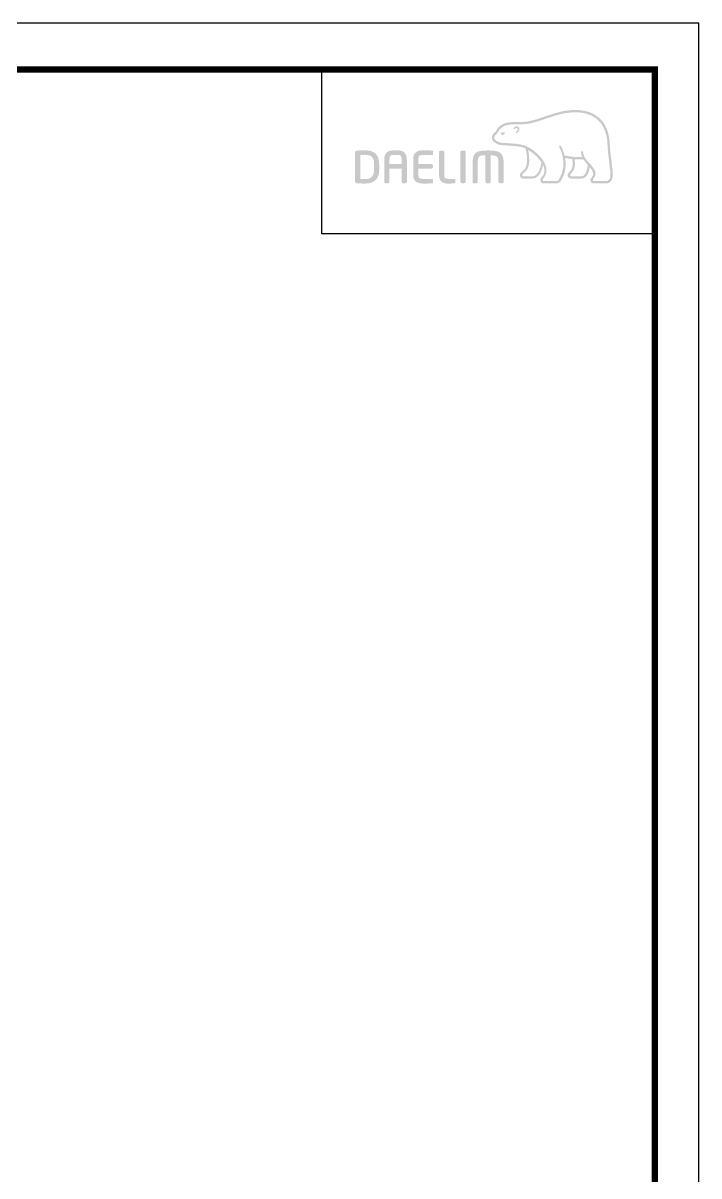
# Model space of a CAD drawing. Extents: x 1777 to 3131, y 3495 to 4487.
# Drawn here: x 2796 to 3131, y 3915 to 4487 of the extents above; entities that cross this region are included whole.
import ezdxf

# ---------------------------------------------------------------- set-up
doc = ezdxf.new("R2010")
doc.units = 0
doc.header["$LTSCALE"] = 30
doc.header["$MEASUREMENT"] = 0
doc.layers.get('0').update_dxf_attribs({"linetype": 'CONTINUOUS'})

msp = doc.modelspace()

# ---------------------------------------------------------------- hatches: boundary and pattern name
h = msp.add_hatch(color=5)
edge = h.paths.add_edge_path()
edge.add_spline(control_points=[(3082.48, 4438.84), (3077.62, 4444.29), (3070.05, 4444.35), (3064.54, 4443.44)], knot_values=[4, 4, 4, 4, 5, 5, 5, 5], degree=3, periodic=0)
edge.add_spline(control_points=[(3064.54, 4443.44), (3061.19, 4442.89), (3057.94, 4441.78), (3054.81, 4440.72)], knot_values=[5, 5, 5, 5, 6, 6, 6, 6], degree=3, periodic=0)
edge.add_spline(control_points=[(3054.81, 4440.72), (3052.21, 4439.82), (3049.5, 4438.9), (3046.79, 4438.31)], knot_values=[6, 6, 6, 6, 7, 7, 7, 7], degree=3, periodic=0)
edge.add_spline(control_points=[(3046.79, 4438.31), (3044.91, 4437.91), (3042.54, 4437.9), (3040.46, 4437.89)], knot_values=[7, 7, 7, 7, 8, 8, 8, 8], degree=3, periodic=0)
edge.add_spline(control_points=[(3040.46, 4437.89), (3040.46, 4437.89), (3038.47, 4437.86), (3038.47, 4437.86)], knot_values=[8.00001, 8.00001, 8.00001, 8.00001, 9, 9, 9, 9], degree=3, periodic=0)
edge.add_spline(control_points=[(3038.47, 4437.86), (3034.55, 4437.76), (3031.87, 4436.41), (3030.53, 4433.83)], knot_values=[9, 9, 9, 9, 10, 10, 10, 10], degree=3, periodic=0)
edge.add_spline(control_points=[(3030.53, 4433.83), (3030.53, 4433.83), (3030.47, 4433.72), (3030.47, 4433.72)], knot_values=[10.00001, 10.00001, 10.00001, 10.00001, 11, 11, 11, 11], degree=3, periodic=0)
edge.add_spline(control_points=[(3030.47, 4433.72), (3030.25, 4433.35), (3029.96, 4433.02), (3029.62, 4432.7)], knot_values=[11, 11, 11, 11, 12, 12, 12, 12], degree=3, periodic=0)
edge.add_spline(control_points=[(3029.62, 4432.7), (3029.26, 4432.35), (3028.89, 4431.99), (3028.64, 4431.52)], knot_values=[12, 12, 12, 12, 13, 13, 13, 13], degree=3, periodic=0)
edge.add_spline(control_points=[(3028.64, 4431.52), (3028.13, 4430.64), (3028.08, 4429.75), (3028.51, 4428.93)], knot_values=[13, 13, 13, 13, 14, 14, 14, 14], degree=3, periodic=0)
edge.add_spline(control_points=[(3028.51, 4428.93), (3029.35, 4427.36), (3031.72, 4426.52), (3033.13, 4426.41), (3033.13, 4426.41), (3035.24, 4426.28), (3035.24, 4426.28)], knot_values=[14, 14, 14, 14, 15, 15, 15, 16, 16, 16, 16], degree=3, periodic=0)
edge.add_spline(control_points=[(3035.24, 4426.28), (3037.48, 4426.15), (3040.27, 4425.99), (3041.92, 4425.69)], knot_values=[16, 16, 16, 16, 17, 17, 17, 17], degree=3, periodic=0)
edge.add_spline(control_points=[(3041.92, 4425.69), (3042.97, 4425.51), (3043.98, 4425.18), (3044.92, 4424.75)], knot_values=[17, 17, 17, 17, 18, 18, 18, 18], degree=3, periodic=0)
edge.add_spline(control_points=[(3044.92, 4424.75), (3044.97, 4424.65), (3045.81, 4421.59), (3045.63, 4418.21)], knot_values=[18, 18, 18, 18, 19, 19, 19, 19], degree=3, periodic=0)
edge.add_spline(control_points=[(3045.63, 4418.21), (3045.49, 4415.14), (3044.12, 4414.07), (3043.16, 4413.28)], knot_values=[19, 19, 19, 19, 20, 20, 20, 20], degree=3, periodic=0)
edge.add_spline(control_points=[(3043.16, 4413.28), (3043.15, 4413.27), (3042.2, 4412.54), (3042.14, 4411.62)], knot_values=[20, 20, 20, 20, 21, 21, 21, 21], degree=3, periodic=0)
edge.add_spline(control_points=[(3042.14, 4411.62), (3042.09, 4411.13), (3042.22, 4410.68), (3042.52, 4410.38)], knot_values=[21, 21, 21, 21, 22, 22, 22, 22], degree=3, periodic=0)
edge.add_spline(control_points=[(3042.52, 4410.38), (3042.85, 4410.02), (3043.33, 4409.85), (3043.96, 4409.85), (3043.96, 4409.85), (3048.21, 4409.85), (3048.21, 4409.85)], knot_values=[22, 22, 22, 22, 23, 23, 23, 24, 24, 24, 24], degree=3, periodic=0)
edge.add_spline(control_points=[(3048.21, 4409.85), (3051.7, 4409.85), (3053.17, 4413.92), (3053.54, 4416.76)], knot_values=[24, 24, 24, 24, 25, 25, 25, 25], degree=3, periodic=0)
edge.add_spline(control_points=[(3053.54, 4416.76), (3054.57, 4414.73), (3054.55, 4412.43), (3053.24, 4410.97)], knot_values=[25, 25, 25, 25, 26, 26, 26, 26], degree=3, periodic=0)
edge.add_spline(control_points=[(3053.24, 4410.97), (3053.24, 4410.97), (3052.1, 4409.92), (3052.23, 4408.91)], knot_values=[26.00001, 26.00001, 26.00001, 26.00001, 27, 27, 27, 27], degree=3, periodic=0)
edge.add_spline(control_points=[(3052.23, 4408.91), (3052.34, 4407.85), (3053.22, 4407.43), (3053.94, 4407.43), (3053.94, 4407.43), (3059.99, 4407.43), (3059.99, 4407.43)], knot_values=[27, 27, 27, 27, 28, 28, 28, 29, 29, 29, 29], degree=3, periodic=0)
edge.add_spline(control_points=[(3059.99, 4407.43), (3061.06, 4407.43), (3061.91, 4407.91), (3062.48, 4408.84)], knot_values=[29, 29, 29, 29, 30, 30, 30, 30], degree=3, periodic=0)
edge.add_spline(control_points=[(3062.48, 4408.84), (3064.95, 4412.91), (3065.08, 4416.93), (3064.54, 4420.05)], knot_values=[30, 30, 30, 30, 31, 31, 31, 31], degree=3, periodic=0)
edge.add_spline(control_points=[(3064.54, 4420.05), (3065.27, 4419.9), (3066.51, 4419.67), (3068.02, 4419.51)], knot_values=[31, 31, 31, 31, 32, 32, 32, 32], degree=3, periodic=0)
edge.add_spline(control_points=[(3068.02, 4419.51), (3068.11, 4419.08), (3068.28, 4418.13), (3068.28, 4418.13)], knot_values=[32, 32, 32, 32, 33, 33, 33, 33], degree=3, periodic=0)
edge.add_spline(control_points=[(3068.28, 4418.13), (3068.31, 4417.77), (3068.31, 4417.45), (3068.31, 4417.14)], knot_values=[33, 33, 33, 33, 34, 34, 34, 34], degree=3, periodic=0)
edge.add_spline(control_points=[(3068.31, 4417.14), (3068.31, 4414.79), (3067.27, 4413.78), (3066.69, 4413.2)], knot_values=[34, 34, 34, 34, 35, 35, 35, 35], degree=3, periodic=0)
edge.add_spline(control_points=[(3066.69, 4413.2), (3066.67, 4413.2), (3065.88, 4412.39), (3065.78, 4411.71)], knot_values=[35, 35, 35, 35, 36, 36, 36, 36], degree=3, periodic=0)
edge.add_spline(control_points=[(3065.78, 4411.71), (3065.78, 4411.71), (3065.62, 4411.01), (3066.22, 4410.39)], knot_values=[36.00001, 36.00001, 36.00001, 36.00001, 37, 37, 37, 37], degree=3, periodic=0)
edge.add_spline(control_points=[(3066.22, 4410.39), (3066.56, 4410.04), (3067.1, 4409.85), (3067.81, 4409.85), (3067.81, 4409.85), (3072.51, 4409.85), (3072.51, 4409.85)], knot_values=[37, 37, 37, 37, 38, 38, 38, 39, 39, 39, 39], degree=3, periodic=0)
edge.add_spline(control_points=[(3072.51, 4409.85), (3075.52, 4409.85), (3076.44, 4413.57), (3076.74, 4415.48)], knot_values=[39, 39, 39, 39, 40, 40, 40, 40], degree=3, periodic=0)
edge.add_spline(control_points=[(3076.74, 4415.48), (3077.28, 4414.8), (3077.89, 4413.99), (3078.25, 4413.2)], knot_values=[40, 40, 40, 40, 41, 41, 41, 41], degree=3, periodic=0)
edge.add_spline(control_points=[(3078.25, 4413.2), (3078.5, 4412.68), (3078.54, 4412.09), (3078.35, 4411.53)], knot_values=[41, 41, 41, 41, 42, 42, 42, 42], degree=3, periodic=0)
edge.add_spline(control_points=[(3078.35, 4411.53), (3078.05, 4410.54), (3076.78, 4409.82), (3077.04, 4408.63)], knot_values=[42, 42, 42, 42, 43, 43, 43, 43], degree=3, periodic=0)
edge.add_spline(control_points=[(3077.04, 4408.63), (3077.26, 4407.7), (3078.03, 4407.43), (3078.83, 4407.43), (3078.83, 4407.43), (3084.86, 4407.43), (3084.86, 4407.43)], knot_values=[43, 43, 43, 43, 44, 44, 44, 45, 45, 45, 45], degree=3, periodic=0)
edge.add_spline(control_points=[(3084.86, 4407.43), (3084.91, 4407.43), (3086.12, 4407.41), (3087.09, 4408.44)], knot_values=[45, 45, 45, 45, 46, 46, 46, 46], degree=3, periodic=0)
edge.add_spline(control_points=[(3087.09, 4408.44), (3087.99, 4409.42), (3088.34, 4410.87), (3088.13, 4412.89)], knot_values=[46, 46, 46, 46, 47, 47, 47, 47], degree=3, periodic=0)
edge.add_spline(control_points=[(3088.13, 4412.89), (3088.13, 4412.89), (3087.22, 4420.78), (3087.22, 4420.78)], knot_values=[0, 0, 0, 0, 1, 1, 1, 1], degree=3, periodic=0)
edge.add_spline(control_points=[(3087.22, 4420.78), (3086.89, 4423.07), (3086.84, 4424.3), (3086.78, 4425.52), (3086.78, 4425.52), (3086.56, 4428.63), (3086.56, 4428.63)], knot_values=[1, 1, 1, 1, 2, 2, 2, 3, 3, 3, 3], degree=3, periodic=0)
edge.add_spline(control_points=[(3086.56, 4428.63), (3086.1, 4432.89), (3084.72, 4436.32), (3082.48, 4438.84)], knot_values=[3, 3, 3, 3, 4, 4, 4, 4], degree=3, periodic=0)
edge = h.paths.add_edge_path(flags=16)
edge.add_spline(control_points=[(3047.04, 4437.18), (3049.82, 4437.78), (3052.56, 4438.72), (3055.19, 4439.62)], knot_values=[31, 31, 31, 31, 32, 32, 32, 32], degree=3, periodic=0)
edge.add_spline(control_points=[(3055.19, 4439.62), (3058.27, 4440.68), (3061.47, 4441.76), (3064.74, 4442.31)], knot_values=[32, 32, 32, 32, 33, 33, 33, 33], degree=3, periodic=0)
edge.add_spline(control_points=[(3064.74, 4442.31), (3069.95, 4443.17), (3077.11, 4443.12), (3081.6, 4438.08)], knot_values=[33, 33, 33, 33, 34, 34, 34, 34], degree=3, periodic=0)
edge.add_spline(control_points=[(3081.6, 4438.08), (3083.68, 4435.74), (3084.97, 4432.52), (3085.4, 4428.51), (3085.4, 4428.51), (3085.62, 4425.47), (3085.62, 4425.47)], knot_values=[34, 34, 34, 34, 35, 35, 35, 36, 36, 36, 36], degree=3, periodic=0)
edge.add_spline(control_points=[(3085.62, 4425.47), (3085.68, 4424.23), (3085.75, 4422.96), (3086.07, 4420.63), (3086.07, 4420.63), (3086.98, 4412.76), (3086.98, 4412.76)], knot_values=[36, 36, 36, 36, 37, 37, 37, 38, 38, 38, 38], degree=3, periodic=0)
edge.add_spline(control_points=[(3086.98, 4412.76), (3087.13, 4411.12), (3086.88, 4409.96), (3086.25, 4409.25)], knot_values=[38, 38, 38, 38, 39, 39, 39, 39], degree=3, periodic=0)
edge.add_spline(control_points=[(3086.25, 4409.25), (3085.66, 4408.58), (3084.91, 4408.58), (3084.86, 4408.58), (3084.86, 4408.58), (3078.94, 4408.58), (3078.94, 4408.58)], knot_values=[0, 0, 0, 0, 1, 1, 1, 2, 2, 2, 2], degree=3, periodic=0)
edge.add_spline(control_points=[(3078.94, 4408.58), (3078.57, 4408.58), (3078.29, 4408.73), (3078.29, 4409.16)], knot_values=[2, 2, 2, 2, 3, 3, 3, 3], degree=3, periodic=0)
edge.add_spline(control_points=[(3078.29, 4409.16), (3078.29, 4409.78), (3079.08, 4410.29), (3079.38, 4411.09)], knot_values=[3, 3, 3, 3, 4, 4, 4, 4], degree=3, periodic=0)
edge.add_spline(control_points=[(3079.38, 4411.09), (3079.72, 4411.94), (3079.68, 4412.87), (3079.3, 4413.7)], knot_values=[4, 4, 4, 4, 5, 5, 5, 5], degree=3, periodic=0)
edge.add_spline(control_points=[(3079.3, 4413.7), (3078.59, 4415.19), (3077.54, 4416.37), (3076.53, 4417.51)], knot_values=[5, 5, 5, 5, 6, 6, 6, 6], degree=3, periodic=0)
edge.add_spline(control_points=[(3076.53, 4417.51), (3075.09, 4419.12), (3073.55, 4420.67), (3073.45, 4422.89)], knot_values=[6, 6, 6, 6, 7, 7, 7, 7], degree=3, periodic=0)
edge.add_spline(control_points=[(3073.45, 4422.89), (3073.42, 4423.21), (3073.28, 4423.52), (3072.96, 4423.51)], knot_values=[7, 7, 7, 7, 8, 8, 8, 8], degree=3, periodic=0)
edge.add_spline(control_points=[(3072.96, 4423.51), (3072.65, 4423.5), (3072.43, 4423.21), (3072.44, 4422.8)], knot_values=[8, 8, 8, 8, 9, 9, 9, 9], degree=3, periodic=0)
edge.add_spline(control_points=[(3072.44, 4422.8), (3072.51, 4421.95), (3072.73, 4421.18), (3073.02, 4420.48)], knot_values=[9, 9, 9, 9, 10, 10, 10, 10], degree=3, periodic=0)
edge.add_spline(control_points=[(3073.02, 4420.48), (3069.12, 4420.31), (3065.2, 4421.09), (3064.26, 4421.28)], knot_values=[10, 10, 10, 10, 11, 11, 11, 11], degree=3, periodic=0)
edge.add_spline(control_points=[(3064.26, 4421.28), (3063.58, 4424.08), (3062.45, 4425.88), (3062.44, 4425.92)], knot_values=[11, 11, 11, 11, 12, 12, 12, 12], degree=3, periodic=0)
edge.add_spline(control_points=[(3062.44, 4425.92), (3062.26, 4426.21), (3061.97, 4426.3), (3061.75, 4426.16)], knot_values=[12, 12, 12, 12, 13, 13, 13, 13], degree=3, periodic=0)
edge.add_spline(control_points=[(3061.75, 4426.16), (3061.52, 4426.03), (3061.47, 4425.69), (3061.64, 4425.42)], knot_values=[13, 13, 13, 13, 14, 14, 14, 14], degree=3, periodic=0)
edge.add_spline(control_points=[(3061.64, 4425.42), (3061.69, 4425.34), (3066.33, 4417.45), (3061.49, 4409.42)], knot_values=[14, 14, 14, 14, 15, 15, 15, 15], degree=3, periodic=0)
edge.add_spline(control_points=[(3061.49, 4409.42), (3061.14, 4408.85), (3060.66, 4408.58), (3059.99, 4408.58), (3059.99, 4408.58), (3053.96, 4408.58), (3053.96, 4408.58)], knot_values=[15, 15, 15, 15, 16, 16, 16, 17, 17, 17, 17], degree=3, periodic=0)
edge.add_spline(control_points=[(3053.96, 4408.58), (3053.72, 4408.58), (3053.35, 4408.75), (3053.35, 4409.16)], knot_values=[17, 17, 17, 17, 18, 18, 18, 18], degree=3, periodic=0)
edge.add_spline(control_points=[(3053.35, 4409.16), (3053.35, 4409.58), (3053.93, 4410.2), (3053.93, 4410.2)], knot_values=[18, 18, 18, 18, 19, 19, 19, 19], degree=3, periodic=0)
edge.add_spline(control_points=[(3053.93, 4410.2), (3056.35, 4412.91), (3055.13, 4417.13), (3052.79, 4419.92)], knot_values=[19, 19, 19, 19, 20, 20, 20, 20], degree=3, periodic=0)
edge.add_spline(control_points=[(3052.79, 4419.92), (3050.53, 4422.62), (3046.84, 4426), (3042.12, 4426.84)], knot_values=[20, 20, 20, 20, 21, 21, 21, 21], degree=3, periodic=0)
edge.add_spline(control_points=[(3042.12, 4426.84), (3040.42, 4427.14), (3037.58, 4427.31), (3035.3, 4427.44), (3035.3, 4427.44), (3033.22, 4427.56), (3033.22, 4427.56)], knot_values=[21, 21, 21, 21, 22, 22, 22, 23, 23, 23, 23], degree=3, periodic=0)
edge.add_spline(control_points=[(3033.22, 4427.56), (3032.06, 4427.65), (3030.15, 4428.35), (3029.54, 4429.47)], knot_values=[23, 23, 23, 23, 24, 24, 24, 24], degree=3, periodic=0)
edge.add_spline(control_points=[(3029.54, 4429.47), (3029.29, 4429.93), (3029.32, 4430.42), (3029.66, 4430.94)], knot_values=[24, 24, 24, 24, 25, 25, 25, 25], degree=3, periodic=0)
edge.add_spline(control_points=[(3029.66, 4430.94), (3029.85, 4431.28), (3030.15, 4431.58), (3030.46, 4431.89)], knot_values=[25, 25, 25, 25, 26, 26, 26, 26], degree=3, periodic=0)
edge.add_spline(control_points=[(3030.46, 4431.89), (3030.81, 4432.26), (3031.18, 4432.64), (3031.48, 4433.15)], knot_values=[26, 26, 26, 26, 27, 27, 27, 27], degree=3, periodic=0)
edge.add_spline(control_points=[(3031.48, 4433.15), (3031.48, 4433.15), (3031.57, 4433.3), (3031.57, 4433.3)], knot_values=[27.00001, 27.00001, 27.00001, 27.00001, 28, 28, 28, 28], degree=3, periodic=0)
edge.add_spline(control_points=[(3031.57, 4433.3), (3032.72, 4435.48), (3035.02, 4436.62), (3038.51, 4436.71)], knot_values=[28, 28, 28, 28, 29, 29, 29, 29], degree=3, periodic=0)
edge.add_spline(control_points=[(3038.51, 4436.71), (3038.51, 4436.71), (3040.46, 4436.73), (3040.46, 4436.73)], knot_values=[29.00001, 29.00001, 29.00001, 29.00001, 30, 30, 30, 30], degree=3, periodic=0)
edge.add_spline(control_points=[(3040.46, 4436.73), (3042.59, 4436.75), (3045.04, 4436.75), (3047.04, 4437.18)], knot_values=[30, 30, 30, 30, 31, 31, 31, 31], degree=3, periodic=0)
edge = h.paths.add_edge_path(flags=0)
edge.add_spline(control_points=[(3041.3, 4435.56), (3041.7, 4435.25), (3041.96, 4434.8), (3041.89, 4434.26)], knot_values=[8, 8, 8, 8, 9, 9, 9, 9], degree=3, periodic=0)
edge.add_spline(control_points=[(3041.89, 4434.26), (3041.81, 4433.49), (3041.14, 4432.65), (3040.63, 4432.4)], knot_values=[7, 7, 7, 7, 8, 8, 8, 8], degree=3, periodic=0)
edge.add_spline(control_points=[(3040.63, 4432.4), (3040.46, 4432.33), (3040.23, 4432.37), (3040.16, 4432.54)], knot_values=[6, 6, 6, 6, 7, 7, 7, 7], degree=3, periodic=0)
edge.add_spline(control_points=[(3040.16, 4432.54), (3040.07, 4432.72), (3040.18, 4432.93), (3040.35, 4433.04)], knot_values=[5, 5, 5, 5, 6, 6, 6, 6], degree=3, periodic=0)
edge.add_spline(control_points=[(3040.35, 4433.04), (3040.63, 4433.21), (3041.06, 4433.77), (3041.11, 4434.25)], knot_values=[4, 4, 4, 4, 5, 5, 5, 5], degree=3, periodic=0)
edge.add_spline(control_points=[(3041.11, 4434.25), (3041.14, 4434.54), (3041.06, 4434.77), (3040.82, 4434.94)], knot_values=[3, 3, 3, 3, 4, 4, 4, 4], degree=3, periodic=0)
edge.add_spline(control_points=[(3040.82, 4434.94), (3040.2, 4435.38), (3039.48, 4434.52), (3039.4, 4434.46)], knot_values=[2, 2, 2, 2, 3, 3, 3, 3], degree=3, periodic=0)
edge.add_spline(control_points=[(3039.4, 4434.46), (3039.27, 4434.31), (3039.04, 4434.27), (3038.91, 4434.39)], knot_values=[1, 1, 1, 1, 2, 2, 2, 2], degree=3, periodic=0)
edge.add_spline(control_points=[(3038.91, 4434.39), (3038.75, 4434.52), (3038.78, 4434.75), (3038.91, 4434.91)], knot_values=[0, 0, 0, 0, 1, 1, 1, 1], degree=3, periodic=0)
edge.add_spline(control_points=[(3038.91, 4434.91), (3039.3, 4435.32), (3040.35, 4436.21), (3041.3, 4435.56)], knot_values=[9, 9, 9, 9, 10, 10, 10, 10], degree=3, periodic=0)
edge = h.paths.add_edge_path(flags=16)
edge.add_spline(control_points=[(3046.72, 4418.16), (3046.84, 4420.6), (3046.48, 4422.84), (3046.21, 4424.08), (3046.21, 4424.08), (3050, 4421.91), (3052.77, 4418.02)], knot_values=[5, 5, 5, 5, 6, 6, 6, 7, 7, 7, 7], degree=3, periodic=0)
edge.add_spline(control_points=[(3052.77, 4418.02), (3052.56, 4416.37), (3051.63, 4410.94), (3048.21, 4410.94), (3048.21, 4410.94), (3043.96, 4410.94), (3043.96, 4410.94)], knot_values=[0, 0, 0, 0, 1, 1, 1, 2, 2, 2, 2], degree=3, periodic=0)
edge.add_spline(control_points=[(3043.96, 4410.94), (3043.64, 4410.94), (3043.28, 4411.2), (3043.28, 4411.61)], knot_values=[2, 2, 2, 2, 3, 3, 3, 3], degree=3, periodic=0)
edge.add_spline(control_points=[(3043.28, 4411.61), (3043.28, 4412.02), (3043.81, 4412.43), (3043.86, 4412.44)], knot_values=[3, 3, 3, 3, 4, 4, 4, 4], degree=3, periodic=0)
edge.add_spline(control_points=[(3043.86, 4412.44), (3044.92, 4413.29), (3046.54, 4414.6), (3046.72, 4418.16)], knot_values=[4, 4, 4, 4, 5, 5, 5, 5], degree=3, periodic=0)
edge = h.paths.add_edge_path(flags=0)
edge.add_spline(control_points=[(3034.79, 4432.64), (3034.79, 4432.64), (3034.92, 4432.58), (3034.72, 4432.34)], knot_values=[1.00001, 1.00001, 1.00001, 1.00001, 2, 2, 2, 2], degree=3, periodic=0)
edge.add_spline(control_points=[(3034.72, 4432.34), (3034.21, 4431.62), (3033.69, 4431.47), (3033.69, 4431.47)], knot_values=[2, 2, 2, 2, 2.99999, 2.99999, 2.99999, 2.99999], degree=3, periodic=0)
edge.add_spline(control_points=[(3033.69, 4431.47), (3033.69, 4431.47), (3033.31, 4431.33), (3033.09, 4431.59)], knot_values=[3.00001, 3.00001, 3.00001, 3.00001, 4, 4, 4, 4], degree=3, periodic=0)
edge.add_spline(control_points=[(3033.09, 4431.59), (3032.66, 4432.1), (3032.63, 4432.39), (3032.63, 4432.39), (3032.63, 4432.39), (3032.6, 4432.61), (3032.81, 4432.66)], knot_values=[4, 4, 4, 4, 5, 5, 5, 6, 6, 6, 6], degree=3, periodic=0)
edge.add_spline(control_points=[(3034.79, 4432.64), (3033.69, 4433.06), (3032.81, 4432.66), (3032.81, 4432.66)], knot_values=[0.00001, 0.00001, 0.00001, 0.00001, 1, 1, 1, 1], degree=3, periodic=0)
edge = h.paths.add_edge_path(flags=16)
edge.add_spline(control_points=[(3069.18, 4419.42), (3070.51, 4419.32), (3072.17, 4419.26), (3073.6, 4419.35)], knot_values=[6, 6, 6, 6, 7, 7, 7, 7], degree=3, periodic=0)
edge.add_spline(control_points=[(3073.6, 4419.35), (3074.14, 4418.5), (3075.05, 4417.42), (3075.75, 4416.62)], knot_values=[7, 7, 7, 7, 8, 8, 8, 8], degree=3, periodic=0)
edge.add_spline(control_points=[(3075.75, 4416.62), (3075.74, 4416.55), (3075.37, 4410.94), (3072.51, 4410.94)], knot_values=[9, 9, 9, 9, 10, 10, 10, 10], degree=3, periodic=0)
edge.add_spline(control_points=[(3072.51, 4410.94), (3072.51, 4410.94), (3067.68, 4410.94), (3067.68, 4410.94)], knot_values=[0, 0, 0, 0, 1, 1, 1, 1], degree=3, periodic=0)
edge.add_spline(control_points=[(3067.68, 4410.94), (3067.3, 4410.94), (3067.01, 4411.23), (3067.01, 4411.61)], knot_values=[1, 1, 1, 1, 2, 2, 2, 2], degree=3, periodic=0)
edge.add_spline(control_points=[(3067.01, 4411.61), (3067.01, 4411.97), (3067.42, 4412.41), (3067.45, 4412.43)], knot_values=[2, 2, 2, 2, 3, 3, 3, 3], degree=3, periodic=0)
edge.add_spline(control_points=[(3067.45, 4412.43), (3068.44, 4413.38), (3069.44, 4414.68), (3069.44, 4417.12)], knot_values=[3, 3, 3, 3, 4, 4, 4, 4], degree=3, periodic=0)
edge.add_spline(control_points=[(3069.44, 4417.12), (3069.44, 4417.47), (3069.42, 4417.85), (3069.37, 4418.25)], knot_values=[4, 4, 4, 4, 5, 5, 5, 5], degree=3, periodic=0)
edge.add_spline(control_points=[(3069.37, 4418.25), (3069.37, 4418.25), (3069.24, 4418.95), (3069.18, 4419.42)], knot_values=[5.00001, 5.00001, 5.00001, 5.00001, 6, 6, 6, 6], degree=3, periodic=0)
h = msp.add_hatch(color=5)
edge = h.paths.add_edge_path()
edge.add_spline(control_points=[(2972.4, 4417.04), (2972.4, 4421.5), (2970.02, 4423.86), (2965.53, 4423.86)], knot_values=[7, 7, 7, 7, 8, 8, 8, 8], degree=3, periodic=0)
edge.add_spline(control_points=[(2965.53, 4423.86), (2963.88, 4423.86), (2961.79, 4423.76), (2961.12, 4423.65)], knot_values=[0, 0, 0, 0, 1, 1, 1, 1], degree=3, periodic=0)
edge.add_spline(control_points=[(2961.12, 4423.65), (2960.69, 4423.57), (2960.42, 4423.26), (2960.42, 4422.83), (2960.42, 4422.83), (2960.42, 4408.41), (2960.42, 4408.41)], knot_values=[1, 1, 1, 1, 2, 2, 2, 3, 3, 3, 3], degree=3, periodic=0)
edge.add_spline(control_points=[(2960.42, 4408.41), (2960.42, 4407.96), (2960.69, 4407.66), (2961.14, 4407.56)], knot_values=[3, 3, 3, 3, 4, 4, 4, 4], degree=3, periodic=0)
edge.add_spline(control_points=[(2961.14, 4407.56), (2961.79, 4407.47), (2963.87, 4407.37), (2965.53, 4407.37)], knot_values=[4, 4, 4, 4, 5, 5, 5, 5], degree=3, periodic=0)
edge.add_spline(control_points=[(2965.53, 4407.37), (2970.02, 4407.37), (2972.4, 4409.73), (2972.4, 4414.19), (2972.4, 4414.19), (2972.4, 4417.04), (2972.4, 4417.04)], knot_values=[5, 5, 5, 5, 6, 6, 6, 7, 7, 7, 7], degree=3, periodic=0)
edge = h.paths.add_edge_path(flags=16)
edge.add_spline(control_points=[(2965.51, 4421.63), (2968.51, 4421.63), (2969.85, 4420.21), (2969.85, 4417.04), (2969.85, 4417.04), (2969.85, 4416.33), (2969.85, 4415.62)], knot_values=[4, 4, 4, 4, 5, 5, 5, 5.5, 5.5, 5.5, 5.5], degree=3, periodic=0)
edge.add_spline(control_points=[(2969.85, 4415.62), (2969.85, 4414.91), (2969.85, 4414.19), (2969.85, 4414.19)], knot_values=[5.5, 5.5, 5.5, 5.5, 6, 6, 6, 6], degree=3, periodic=0)
edge.add_spline(control_points=[(2969.85, 4414.19), (2969.85, 4411.1), (2968.42, 4409.59), (2965.53, 4409.59)], knot_values=[0, 0, 0, 0, 1, 1, 1, 1], degree=3, periodic=0)
edge.add_spline(control_points=[(2965.53, 4409.59), (2965.53, 4409.59), (2963.53, 4409.62), (2963.02, 4409.64), (2963.02, 4409.64), (2963.02, 4421.51), (2963.02, 4421.51)], knot_values=[1.00001, 1.00001, 1.00001, 1.00001, 2, 2, 2, 3, 3, 3, 3], degree=3, periodic=0)
edge.add_spline(control_points=[(2963.02, 4421.51), (2964.06, 4421.62), (2965.51, 4421.63), (2965.51, 4421.63)], knot_values=[3, 3, 3, 3, 4, 4, 4, 4], degree=3, periodic=0)
h = msp.add_hatch(color=5)
edge = h.paths.add_edge_path()
edge.add_spline(control_points=[(2986.09, 4419.21), (2986.09, 4422.43), (2984.54, 4423.86), (2981.1, 4423.86)], knot_values=[13, 13, 13, 13, 14, 14, 14, 14], degree=3, periodic=0)
edge.add_spline(control_points=[(2981.1, 4423.86), (2981.1, 4423.86), (2979.84, 4423.86), (2979.84, 4423.86)], knot_values=[0.00001, 0.00001, 0.00001, 0.00001, 1, 1, 1, 1], degree=3, periodic=0)
edge.add_spline(control_points=[(2979.84, 4423.86), (2976.4, 4423.86), (2974.88, 4422.43), (2974.88, 4419.21), (2974.88, 4419.21), (2974.88, 4408.22), (2974.88, 4408.22)], knot_values=[1, 1, 1, 1, 2, 2, 2, 3, 3, 3, 3], degree=3, periodic=0)
edge.add_spline(control_points=[(2974.88, 4408.22), (2974.88, 4407.83), (2975.18, 4407.52), (2975.56, 4407.52)], knot_values=[3, 3, 3, 3, 4, 4, 4, 4], degree=3, periodic=0)
edge.add_spline(control_points=[(2975.56, 4407.52), (2975.56, 4407.52), (2976.77, 4407.52), (2976.77, 4407.52)], knot_values=[4.00001, 4.00001, 4.00001, 4.00001, 5, 5, 5, 5], degree=3, periodic=0)
edge.add_spline(control_points=[(2976.77, 4407.52), (2977.17, 4407.52), (2977.45, 4407.89), (2977.45, 4408.22), (2977.45, 4408.22), (2977.45, 4409.8), (2977.45, 4411.41)], knot_values=[5, 5, 5, 5, 6, 6, 6, 6.5, 6.5, 6.5, 6.5], degree=3, periodic=0)
edge.add_spline(control_points=[(2977.45, 4411.41), (2977.45, 4413.03), (2977.45, 4414.68), (2977.45, 4414.8), (2977.45, 4414.8), (2983.52, 4414.8), (2983.52, 4414.8)], knot_values=[6.5, 6.5, 6.5, 6.5, 7, 7, 7, 8, 8, 8, 8], degree=3, periodic=0)
edge.add_spline(control_points=[(2983.52, 4414.8), (2983.52, 4414.55), (2983.52, 4408.22), (2983.52, 4408.22)], knot_values=[8, 8, 8, 8, 9, 9, 9, 9], degree=3, periodic=0)
edge.add_spline(control_points=[(2983.52, 4408.22), (2983.52, 4407.82), (2983.83, 4407.52), (2984.2, 4407.52)], knot_values=[9, 9, 9, 9, 10, 10, 10, 10], degree=3, periodic=0)
edge.add_spline(control_points=[(2984.2, 4407.52), (2984.2, 4407.52), (2985.4, 4407.52), (2985.4, 4407.52)], knot_values=[10.00001, 10.00001, 10.00001, 10.00001, 11, 11, 11, 11], degree=3, periodic=0)
edge.add_spline(control_points=[(2985.4, 4407.52), (2985.81, 4407.52), (2986.09, 4407.91), (2986.09, 4408.22), (2986.09, 4408.22), (2986.09, 4419.21), (2986.09, 4419.21)], knot_values=[11, 11, 11, 11, 12, 12, 12, 13, 13, 13, 13], degree=3, periodic=0)
edge = h.paths.add_edge_path(flags=16)
edge.add_spline(control_points=[(2977.45, 4419.21), (2977.45, 4421.25), (2978.03, 4421.59), (2979.84, 4421.59)], knot_values=[2, 2, 2, 2, 3, 3, 3, 3], degree=3, periodic=0)
edge.add_spline(control_points=[(2979.84, 4421.59), (2979.84, 4421.59), (2981.1, 4421.59), (2981.1, 4421.59)], knot_values=[3.00001, 3.00001, 3.00001, 3.00001, 4, 4, 4, 4], degree=3, periodic=0)
edge.add_spline(control_points=[(2981.1, 4421.59), (2982.92, 4421.59), (2983.52, 4421.25), (2983.52, 4419.21)], knot_values=[4, 4, 4, 4, 5, 5, 5, 5], degree=3, periodic=0)
edge.add_spline(control_points=[(2983.52, 4419.21), (2983.52, 4419.21), (2983.52, 4417.26), (2983.52, 4417.07)], knot_values=[5.00001, 5.00001, 5.00001, 5.00001, 6, 6, 6, 6], degree=3, periodic=0)
edge.add_spline(control_points=[(2983.52, 4417.07), (2983.52, 4417.07), (2977.45, 4417.07), (2977.45, 4417.07)], knot_values=[0, 0, 0, 0, 1, 1, 1, 1], degree=3, periodic=0)
edge.add_spline(control_points=[(2977.45, 4417.07), (2977.45, 4417.26), (2977.45, 4419.21), (2977.45, 4419.21)], knot_values=[1, 1, 1, 1, 2, 2, 2, 2], degree=3, periodic=0)
h = msp.add_hatch(color=5)
edge = h.paths.add_edge_path()
edge.add_spline(control_points=[(2991.86, 4417.04), (2991.86, 4417.25), (2991.86, 4419.65), (2991.86, 4419.65)], knot_values=[14, 14, 14, 14, 15, 15, 15, 15], degree=3, periodic=0)
edge.add_spline(control_points=[(2991.86, 4419.65), (2991.86, 4420.88), (2991.86, 4421.55), (2994.24, 4421.55), (2994.24, 4421.55), (2995.42, 4421.54), (2996.61, 4421.54)], knot_values=[15, 15, 15, 15, 16, 16, 16, 16.5, 16.5, 16.5, 16.5], degree=3, periodic=0)
edge.add_spline(control_points=[(2996.61, 4421.54), (2997.79, 4421.54), (2998.98, 4421.53), (2998.98, 4421.53), (2998.98, 4421.53), (2998.98, 4422.07), (2998.98, 4422.61)], knot_values=[16.5, 16.5, 16.5, 16.5, 17, 17, 17, 17.5, 17.5, 17.5, 17.5], degree=3, periodic=0)
edge.add_spline(control_points=[(2998.98, 4422.61), (2998.98, 4423.15), (2998.98, 4423.68), (2998.98, 4423.68)], knot_values=[17.5, 17.5, 17.5, 17.5, 18, 18, 18, 18], degree=3, periodic=0)
edge.add_spline(control_points=[(2998.98, 4423.68), (2998.98, 4423.68), (2998.5, 4423.73), (2998.5, 4423.73)], knot_values=[18.00001, 18.00001, 18.00001, 18.00001, 19, 19, 19, 19], degree=3, periodic=0)
edge.add_spline(control_points=[(2998.5, 4423.73), (2997.53, 4423.81), (2995.41, 4423.86), (2994.21, 4423.86)], knot_values=[19, 19, 19, 19, 20, 20, 20, 20], degree=3, periodic=0)
edge.add_spline(control_points=[(2994.21, 4423.86), (2990.88, 4423.86), (2989.26, 4422.49), (2989.26, 4419.65)], knot_values=[20, 20, 20, 20, 21, 21, 21, 21], degree=3, periodic=0)
edge.add_spline(control_points=[(2989.26, 4419.65), (2989.26, 4419.65), (2989.26, 4411.57), (2989.26, 4411.57)], knot_values=[0, 0, 0, 0, 1, 1, 1, 1], degree=3, periodic=0)
edge.add_spline(control_points=[(2989.26, 4411.57), (2989.26, 4408.74), (2990.88, 4407.37), (2994.21, 4407.37)], knot_values=[1, 1, 1, 1, 2, 2, 2, 2], degree=3, periodic=0)
edge.add_spline(control_points=[(2994.21, 4407.37), (2995.69, 4407.37), (2997.68, 4407.4), (2998.5, 4407.47)], knot_values=[2, 2, 2, 2, 3, 3, 3, 3], degree=3, periodic=0)
edge.add_spline(control_points=[(2998.5, 4407.47), (2998.5, 4407.47), (2998.86, 4407.51), (2998.86, 4407.51)], knot_values=[3.00001, 3.00001, 3.00001, 3.00001, 3.99999, 3.99999, 3.99999, 3.99999], degree=3, periodic=0)
edge.add_spline(control_points=[(2998.86, 4407.51), (2998.86, 4407.51), (2998.86, 4407.51), (2998.86, 4407.51), (2998.86, 4407.51), (2998.98, 4407.52), (2998.98, 4407.52)], knot_values=[3.99999, 3.99999, 3.99999, 3.99999, 4, 4, 4, 4.99999, 4.99999, 4.99999, 4.99999], degree=3, periodic=0)
edge.add_spline(control_points=[(2998.98, 4407.52), (2998.98, 4407.52), (2998.98, 4407.52), (2998.98, 4407.52), (2998.98, 4407.52), (2998.98, 4408.06), (2998.98, 4408.6)], knot_values=[4.99999, 4.99999, 4.99999, 4.99999, 5.25, 5.25, 5.25, 5.5, 5.5, 5.5, 5.5], degree=3, periodic=0)
edge.add_spline(control_points=[(2998.98, 4408.6), (2998.98, 4409.14), (2998.98, 4409.69), (2998.98, 4409.69), (2998.98, 4409.69), (2994.24, 4409.69), (2994.24, 4409.69)], knot_values=[5.5, 5.5, 5.5, 5.5, 6, 6, 6, 7, 7, 7, 7], degree=3, periodic=0)
edge.add_spline(control_points=[(2994.24, 4409.69), (2991.86, 4409.69), (2991.86, 4410.35), (2991.86, 4411.57), (2991.86, 4411.57), (2991.86, 4414.58), (2991.86, 4414.81)], knot_values=[7, 7, 7, 7, 8, 8, 8, 9, 9, 9, 9], degree=3, periodic=0)
edge.add_spline(control_points=[(2991.86, 4414.81), (2992.09, 4414.81), (2998.25, 4414.81), (2998.25, 4414.81)], knot_values=[9, 9, 9, 9, 10, 10, 10, 10], degree=3, periodic=0)
edge.add_spline(control_points=[(2998.25, 4414.81), (2998.64, 4414.81), (2998.98, 4415.12), (2998.98, 4415.51)], knot_values=[10, 10, 10, 10, 11, 11, 11, 11], degree=3, periodic=0)
edge.add_spline(control_points=[(2998.98, 4415.51), (2998.98, 4415.51), (2998.98, 4416.31), (2998.98, 4416.31)], knot_values=[11.00001, 11.00001, 11.00001, 11.00001, 12, 12, 12, 12], degree=3, periodic=0)
edge.add_spline(control_points=[(2998.98, 4416.31), (2998.98, 4416.71), (2998.64, 4417.04), (2998.25, 4417.04), (2998.25, 4417.04), (2992.09, 4417.04), (2991.86, 4417.04)], knot_values=[12, 12, 12, 12, 13, 13, 13, 14, 14, 14, 14], degree=3, periodic=0)
h = msp.add_hatch(color=5)
edge = h.paths.add_edge_path()
edge.add_spline(control_points=[(3006.86, 4409.69), (3004.64, 4409.69), (3004.64, 4410.52), (3004.64, 4411.33), (3004.64, 4411.33), (3004.64, 4422.99), (3004.64, 4422.99)], knot_values=[9, 9, 9, 9, 10, 10, 10, 11, 11, 11, 11], degree=3, periodic=0)
edge.add_spline(control_points=[(3004.64, 4422.99), (3004.64, 4423.38), (3004.31, 4423.72), (3003.92, 4423.72)], knot_values=[11, 11, 11, 11, 12, 12, 12, 12], degree=3, periodic=0)
edge.add_spline(control_points=[(3003.92, 4423.72), (3003.92, 4423.72), (3002.81, 4423.72), (3002.81, 4423.72)], knot_values=[12.00001, 12.00001, 12.00001, 12.00001, 12.99999, 12.99999, 12.99999, 12.99999], degree=3, periodic=0)
edge.add_spline(control_points=[(3002.81, 4423.72), (3002.41, 4423.72), (3002.06, 4423.38), (3002.06, 4422.99), (3002.06, 4422.99), (3002.06, 4411.57), (3002.06, 4411.57)], knot_values=[0, 0, 0, 0, 1, 1, 1, 2, 2, 2, 2], degree=3, periodic=0)
edge.add_spline(control_points=[(3002.06, 4411.57), (3002.06, 4407.84), (3004.62, 4407.37), (3006.84, 4407.37)], knot_values=[2, 2, 2, 2, 3, 3, 3, 3], degree=3, periodic=0)
edge.add_spline(control_points=[(3006.84, 4407.37), (3008.46, 4407.37), (3008.85, 4407.44), (3009.35, 4407.52)], knot_values=[3, 3, 3, 3, 4, 4, 4, 4], degree=3, periodic=0)
edge.add_spline(control_points=[(3009.35, 4407.52), (3009.35, 4407.52), (3009.63, 4407.55), (3009.63, 4407.55)], knot_values=[4.00001, 4.00001, 4.00001, 4.00001, 4.99999, 4.99999, 4.99999, 4.99999], degree=3, periodic=0)
edge.add_spline(control_points=[(3009.63, 4407.55), (3009.63, 4407.55), (3009.63, 4407.55), (3009.63, 4407.55), (3009.63, 4407.55), (3010, 4407.62), (3010, 4407.62)], knot_values=[4.99999, 4.99999, 4.99999, 4.99999, 5.499995, 5.499995, 5.499995, 5.99999, 5.99999, 5.99999, 5.99999], degree=3, periodic=0)
edge.add_spline(control_points=[(3010, 4407.62), (3010, 4407.62), (3010, 4407.62), (3010, 4407.62), (3010, 4407.62), (3010.12, 4407.63), (3010.12, 4407.63)], knot_values=[5.99999, 5.99999, 5.99999, 5.99999, 6.499995, 6.499995, 6.499995, 6.99999, 6.99999, 6.99999, 6.99999], degree=3, periodic=0)
edge.add_spline(control_points=[(3010.12, 4407.63), (3010.12, 4407.63), (3010.12, 4407.63), (3010.12, 4407.63), (3010.12, 4407.63), (3010.12, 4408.15), (3010.12, 4408.66)], knot_values=[6.99999, 6.99999, 6.99999, 6.99999, 7.25, 7.25, 7.25, 7.5, 7.5, 7.5, 7.5], degree=3, periodic=0)
edge.add_spline(control_points=[(3010.12, 4408.66), (3010.12, 4409.17), (3010.12, 4409.69), (3010.12, 4409.69), (3010.12, 4409.69), (3006.86, 4409.69), (3006.86, 4409.69)], knot_values=[7.5, 7.5, 7.5, 7.5, 8, 8, 8, 9, 9, 9, 9], degree=3, periodic=0)
h = msp.add_hatch(color=5)
edge = h.paths.add_edge_path()
edge.add_spline(control_points=[(3014.56, 4407.52), (3014.97, 4407.52), (3015.23, 4407.89), (3015.23, 4408.22), (3015.23, 4408.22), (3015.23, 4423.02), (3015.23, 4423.02)], knot_values=[4, 4, 4, 4, 5, 5, 5, 6, 6, 6, 6], degree=3, periodic=0)
edge.add_spline(control_points=[(3015.23, 4423.02), (3015.23, 4423.4), (3014.94, 4423.72), (3014.56, 4423.72)], knot_values=[6, 6, 6, 6, 7, 7, 7, 7], degree=3, periodic=0)
edge.add_spline(control_points=[(3014.56, 4423.72), (3014.56, 4423.72), (3013.35, 4423.72), (3013.35, 4423.72)], knot_values=[7.00001, 7.00001, 7.00001, 7.00001, 7.99999, 7.99999, 7.99999, 7.99999], degree=3, periodic=0)
edge.add_spline(control_points=[(3013.35, 4423.72), (3012.92, 4423.72), (3012.65, 4423.36), (3012.65, 4423.02), (3012.65, 4423.02), (3012.65, 4408.22), (3012.65, 4408.22)], knot_values=[0, 0, 0, 0, 1, 1, 1, 2, 2, 2, 2], degree=3, periodic=0)
edge.add_spline(control_points=[(3012.65, 4408.22), (3012.65, 4407.82), (3012.98, 4407.52), (3013.35, 4407.52)], knot_values=[2, 2, 2, 2, 3, 3, 3, 3], degree=3, periodic=0)
edge.add_spline(control_points=[(3013.35, 4407.52), (3013.35, 4407.52), (3014.56, 4407.52), (3014.56, 4407.52)], knot_values=[3.00001, 3.00001, 3.00001, 3.00001, 4, 4, 4, 4], degree=3, periodic=0)
h = msp.add_hatch(color=5)
edge = h.paths.add_edge_path()
edge.add_spline(control_points=[(3021.23, 4417.11), (3021.23, 4421.01), (3021.76, 4421.39), (3025.07, 4421.41)], knot_values=[5, 5, 5, 5, 6, 6, 6, 6], degree=3, periodic=0)
edge.add_spline(control_points=[(3025.07, 4421.41), (3025.07, 4421.17), (3025.07, 4408.22), (3025.07, 4408.22)], knot_values=[6, 6, 6, 6, 7, 7, 7, 7], degree=3, periodic=0)
edge.add_spline(control_points=[(3025.07, 4408.22), (3025.07, 4407.81), (3025.38, 4407.52), (3025.76, 4407.52)], knot_values=[7, 7, 7, 7, 8, 8, 8, 8], degree=3, periodic=0)
edge.add_spline(control_points=[(3025.76, 4407.52), (3025.76, 4407.52), (3026.96, 4407.52), (3026.96, 4407.52)], knot_values=[8.00001, 8.00001, 8.00001, 8.00001, 9, 9, 9, 9], degree=3, periodic=0)
edge.add_spline(control_points=[(3026.96, 4407.52), (3027.4, 4407.52), (3027.65, 4407.89), (3027.65, 4408.22), (3027.65, 4408.22), (3027.65, 4421.12), (3027.65, 4421.38)], knot_values=[9, 9, 9, 9, 10, 10, 10, 11, 11, 11, 11], degree=3, periodic=0)
edge.add_spline(control_points=[(3027.65, 4421.38), (3029.2, 4421.37), (3030.19, 4421.21), (3030.73, 4420.66)], knot_values=[11, 11, 11, 11, 12, 12, 12, 12], degree=3, periodic=0)
edge.add_spline(control_points=[(3030.73, 4420.66), (3031.37, 4420.05), (3031.48, 4418.89), (3031.48, 4417.11), (3031.48, 4417.11), (3031.48, 4408.22), (3031.48, 4408.22)], knot_values=[12, 12, 12, 12, 13, 13, 13, 14, 14, 14, 14], degree=3, periodic=0)
edge.add_spline(control_points=[(3031.48, 4408.22), (3031.48, 4407.83), (3031.79, 4407.52), (3032.17, 4407.52)], knot_values=[14, 14, 14, 14, 15, 15, 15, 15], degree=3, periodic=0)
edge.add_spline(control_points=[(3032.17, 4407.52), (3032.17, 4407.52), (3033.39, 4407.52), (3033.39, 4407.52)], knot_values=[15.00001, 15.00001, 15.00001, 15.00001, 16, 16, 16, 16], degree=3, periodic=0)
edge.add_spline(control_points=[(3033.39, 4407.52), (3033.79, 4407.52), (3034.08, 4407.91), (3034.08, 4408.22), (3034.08, 4408.22), (3034.08, 4417.32), (3034.08, 4417.32)], knot_values=[16, 16, 16, 16, 17, 17, 17, 18, 18, 18, 18], degree=3, periodic=0)
edge.add_spline(control_points=[(3034.08, 4417.32), (3034.08, 4422.85), (3032.25, 4423.78), (3026.37, 4423.78)], knot_values=[18, 18, 18, 18, 19, 19, 19, 19], degree=3, periodic=0)
edge.add_spline(control_points=[(3026.37, 4423.78), (3020.48, 4423.78), (3018.64, 4422.85), (3018.64, 4417.32)], knot_values=[19, 19, 19, 19, 20, 20, 20, 20], degree=3, periodic=0)
edge.add_spline(control_points=[(3018.64, 4417.32), (3018.64, 4417.32), (3018.64, 4408.22), (3018.64, 4408.22)], knot_values=[0, 0, 0, 0, 1, 1, 1, 1], degree=3, periodic=0)
edge.add_spline(control_points=[(3018.64, 4408.22), (3018.64, 4407.82), (3018.95, 4407.52), (3019.35, 4407.52)], knot_values=[1, 1, 1, 1, 2, 2, 2, 2], degree=3, periodic=0)
edge.add_spline(control_points=[(3019.35, 4407.52), (3019.35, 4407.52), (3020.55, 4407.52), (3020.55, 4407.52)], knot_values=[2.00001, 2.00001, 2.00001, 2.00001, 3, 3, 3, 3], degree=3, periodic=0)
edge.add_spline(control_points=[(3020.55, 4407.52), (3020.98, 4407.52), (3021.23, 4407.89), (3021.23, 4408.22), (3021.23, 4408.22), (3021.23, 4417.11), (3021.23, 4417.11)], knot_values=[3, 3, 3, 3, 4, 4, 4, 5, 5, 5, 5], degree=3, periodic=0)

# ---------------------------------------------------------------- linework, layer by layer
at = {"color": 5, "ltscale": 0.5}
msp.add_line((2943.89, 4382.42), (2943.89, 4463.93), dxfattribs=at)
at = {"color": 5, "ltscale": 40}
msp.add_line((3108.93, 4382.42), (2943.89, 4382.42), dxfattribs=at)
at = {"ltscale": 0.5}
msp.add_lwpolyline([(1776.76, 3494.81), (3130.84, 3494.81), (3130.84, 4486.97), (1776.76, 4486.97)], close=True, dxfattribs=at)
at = {"color": 5, "linetype": 'ByBlock', "lineweight": 200, "const_width": 3.12}
msp.add_lwpolyline([(1798.53, 3537.29), (3108.93, 3537.29), (3108.93, 4463.93), (1798.53, 4463.93)], close=True, dxfattribs=at)

doc.saveas('drawing.dxf')
